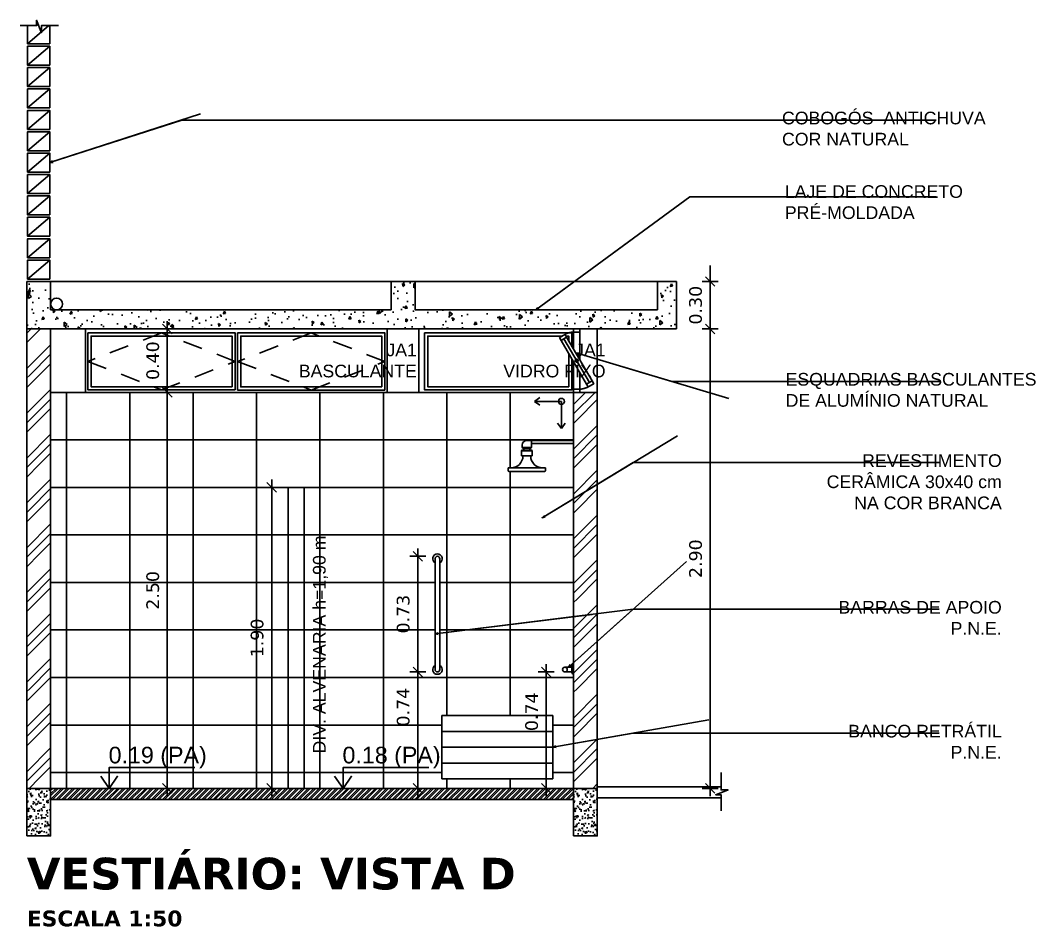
# Model space of a CAD drawing. Header units: inches. Extents: x -64 to 509, y -100 to 268.
# Drawn here: x 51.52 to 57.93, y 30.9 to 36.62 of the extents above; entities that cross this region are included whole.
import ezdxf
from ezdxf.enums import TextEntityAlignment as Align

# ---------------------------------------------------------------- set-up
doc = ezdxf.new("R2010")
doc.units = ezdxf.units.IN
doc.header["$MEASUREMENT"] = 0
doc.header["$PDMODE"] = 35
doc.linetypes.add('HIDDEN2', pattern=[0.1875, 0.125, -0.0625])
doc.linetypes.add('TRAÇO-2PTOS_P', pattern=[0.625, 0.25, -0.125, 0, -0.125, 0, -0.125])
for name, color, linetype in [('ARQ-ALV-PROJEÇÃO', 8, 'TRAÇO-2PTOS_P'), ('ARQ-ALV-VISTA1', 1, 'Continuous'), ('ARQ-ALV-VISTA2', 2, 'Continuous'), ('ARQ-CTA-1_050', 1, 'Continuous'), ('ARQ-CTA-1_200', 1, 'Continuous'), ('ARQ-ESQ-VISTA1', 2, 'Continuous'), ('ARQ-HTC', 9, 'Continuous'), ('ARQ-PIS-VISTA1', 1, 'Continuous'), ('ARQ-SMB-1_050', 1, 'Continuous'), ('ARQ_HIDRO', 4, 'Continuous'), ('ARQ_REBOCO', 4, 'Continuous'), ('COTA', 1, 'Continuous'), ('HACHURA', 1, 'Continuous'), ('Nivel', 2, 'Continuous'), ('VISTA1', 1, 'Continuous')]:
    doc.layers.add(name, color=color, linetype=linetype)
doc.layers.add('HAT', color=8, linetype='Continuous', lineweight=15)
doc.styles.add('ARIAL', font='arial.ttf')
doc.styles.add('FNDE Texto Cota 0050', font='verdana.ttf', dxfattribs={"height": 0.08})
doc.styles.add('ROMANS', font='arial.ttf')
doc.styles.get("Standard").update_dxf_attribs({"font": 'verdana.ttf'})
doc.dimstyles.new('COTA 50', dxfattribs={"dimtxt": 0.08, "dimasz": 0.02, "dimexe": 0.1, "dimexo": 0.2, "dimgap": 0.025, "dimtad": 1, "dimrnd": 0.01, "dimzin": 4, "dimdsep": 46, "dimtxsty": 'ROMANS', "dimblk": 'ARCHTICK', "dimcen": 0.2, "dimclrd": 1, "dimclrt": 1, "dimadec": 0, "dimazin": 0, "dimtfac": 1.777778, "dimtix": 1, "dimtmove": 2, "dimatfit": 3, "dimldrblk": 'ARCHTICK', "dimfxl": 0.25, "dimfxlon": 1, "dimtolj": 1, "dimtzin": 0, "dimarcsym": 0})
doc.dimstyles.new('FNDE 1-0050', dxfattribs={"dimscale": 5, "dimtxt": 0.08, "dimasz": 0.01, "dimexe": 0.15, "dimexo": 0.15, "dimgap": 0.01, "dimtad": 1, "dimzin": 1, "dimdsep": 46, "dimtxsty": 'FNDE Texto Cota 0050', "dimblk": 'tic', "dimcen": 0.015, "dimdle": 0.15, "dimse1": 1, "dimse2": 1, "dimclrd": 251, "dimclre": 251, "dimclrt": 256, "dimaunit": 1, "dimadec": 3, "dimazin": 0, "dimtfac": 1, "dimtix": 1, "dimtmove": 2, "dimatfit": 3, "dimldrblk": 'tic', "dimfxl": 0.15, "dimtvp": 1, "dimtolj": 1, "dimtzin": 0, "dimarcsym": 0})
pattern_1 = [(45, (0.3222, -0.4102), (0.2828427, -2e-17), [0.4]), (45, (0.3822, -0.4102), (0.2828427, -2e-17), [0.4]), (45, (0.4422, -0.4102), (0.2828427, -2e-17), [0.4])]

# ---------------------------------------------------------------- blocks, each defined once
blk = doc.blocks.new('tic')
at = {"color": 251}
for p, q in [((-1, 0), (1, 0)), ((0, -1), (0, 1))]:
    blk.add_line(p, q, dxfattribs=at)
blk.add_line((-0.6, -0.6), (0.6, 0.6))
blk = doc.blocks.new('*D542')
at = {"layer": 'ARQ-CTA-1_050', "color": 251, "lineweight": -2, "transparency": 16777216}
blk.add_line((53.1036, 33.6204), (53.1036, 31.8204), dxfattribs=at)
at = {"layer": 'DEFPOINTS', "color": 0, "transparency": 16777216}
for p in [(53.2712, 33.6704), (53.1036, 31.7704), (53.2712, 31.7704)]:
    blk.add_point(p, dxfattribs=at)
at = {"layer": 'ARQ-CTA-1_050', "color": 251, "lineweight": -2, "transparency": 16777216, "xscale": 0.05, "yscale": 0.05, "zscale": 0.05}
for p, rotation in [((53.1036, 33.6704), 90), ((53.1036, 31.7704), 270)]:
    blk.add_blockref('tic', p, dxfattribs=dict(at, rotation=rotation))
at = {"layer": 'ARQ-CTA-1_050', "transparency": 16777216, "insert": (53.0119, 32.7204), "char_height": 0.08, "attachment_point": 5, "rotation": 90, "style": 'FNDE Texto Cota 0050'}
blk.add_mtext('\\A1;1.90', dxfattribs=at)
blk = doc.blocks.new('*D545')
at = {"layer": 'ARQ-CTA-1_050', "color": 251, "lineweight": -2, "transparency": 16777216}
blk.add_line((52.445, 31.8204), (52.445, 34.2204), dxfattribs=at)
at = {"layer": 'DEFPOINTS', "color": 0, "transparency": 16777216}
for p in [(52.445, 34.2704), (52.6803, 34.2704), (52.6803, 31.7704)]:
    blk.add_point(p, dxfattribs=at)
at = {"layer": 'ARQ-CTA-1_050', "color": 251, "lineweight": -2, "transparency": 16777216, "xscale": 0.05, "yscale": 0.05, "zscale": 0.05}
for p, rotation in [((52.445, 34.2704), 90), ((52.445, 31.7704), 270)]:
    blk.add_blockref('tic', p, dxfattribs=dict(at, rotation=rotation))
at = {"layer": 'ARQ-CTA-1_050', "transparency": 16777216, "insert": (52.3533, 33.0204), "char_height": 0.08, "attachment_point": 5, "rotation": 90, "style": 'FNDE Texto Cota 0050'}
blk.add_mtext('\\A1;2.50', dxfattribs=at)
blk = doc.blocks.new('*D562')
at = {"layer": 'ARQ-CTA-1_050', "color": 251, "lineweight": -2, "transparency": 16777216}
blk.add_line((55.8711, 34.6204), (55.8711, 31.8204), dxfattribs=at)
at = {"layer": 'DEFPOINTS', "color": 0, "transparency": 16777216}
for p in [(55.5794, 34.6704), (55.0794, 31.7704), (55.8711, 31.7704)]:
    blk.add_point(p, dxfattribs=at)
at = {"layer": 'ARQ-CTA-1_050', "color": 251, "lineweight": -2, "transparency": 16777216, "xscale": 0.05, "yscale": 0.05, "zscale": 0.05}
for p, rotation in [((55.8711, 34.6704), 90), ((55.8711, 31.7704), 270)]:
    blk.add_blockref('tic', p, dxfattribs=dict(at, rotation=rotation))
at = {"layer": 'ARQ-CTA-1_050', "transparency": 16777216, "insert": (55.7794, 33.2204), "char_height": 0.08, "attachment_point": 5, "rotation": 90, "style": 'FNDE Texto Cota 0050'}
blk.add_mtext('\\A1;2.90', dxfattribs=at)
blk = doc.blocks.new('*D563')
at = {"layer": 'ARQ-CTA-1_050', "color": 251, "lineweight": -2, "transparency": 16777216}
for p, q in [((55.8711, 35.0204), (55.8711, 35.0704)), ((55.8711, 34.6704), (55.8711, 34.9704)), ((55.8711, 34.6204), (55.8711, 34.5704))]:
    blk.add_line(p, q, dxfattribs=at)
at = {"layer": 'DEFPOINTS', "color": 0, "transparency": 16777216}
for p in [(55.5794, 34.9704), (55.8711, 34.9704), (55.5794, 34.6704)]:
    blk.add_point(p, dxfattribs=at)
at = {"layer": 'ARQ-CTA-1_050', "color": 251, "lineweight": -2, "transparency": 16777216, "xscale": 0.05, "yscale": 0.05, "zscale": 0.05}
for p, rotation in [((55.8711, 34.9704), 270), ((55.8711, 34.6704), 90)]:
    blk.add_blockref('tic', p, dxfattribs=dict(at, rotation=rotation))
at = {"layer": 'ARQ-CTA-1_050', "transparency": 16777216, "insert": (55.7794, 34.8204), "char_height": 0.08, "attachment_point": 5, "rotation": 90, "style": 'FNDE Texto Cota 0050'}
blk.add_mtext('\\A1;0.30', dxfattribs=at)
blk = doc.blocks.new('*D564')
at = {"layer": 'ARQ-CTA-1_050', "color": 251, "lineweight": -2, "transparency": 16777216}
blk.add_line((52.445, 34.3204), (52.445, 34.6204), dxfattribs=at)
at = {"layer": 'DEFPOINTS', "color": 0, "transparency": 16777216}
for p in [(52.445, 34.6704), (53.6084, 34.6704), (52.6803, 34.2704)]:
    blk.add_point(p, dxfattribs=at)
at = {"layer": 'ARQ-CTA-1_050', "color": 251, "lineweight": -2, "transparency": 16777216, "xscale": 0.05, "yscale": 0.05, "zscale": 0.05}
for p, rotation in [((52.445, 34.6704), 90), ((52.445, 34.2704), 270)]:
    blk.add_blockref('tic', p, dxfattribs=dict(at, rotation=rotation))
at = {"layer": 'ARQ-CTA-1_050', "transparency": 16777216, "insert": (52.3533, 34.4704), "char_height": 0.08, "attachment_point": 5, "rotation": 90, "style": 'FNDE Texto Cota 0050'}
blk.add_mtext('\\A1;0.40', dxfattribs=at)
blk = doc.blocks.new('_ArchTick')
at = {"color": 0, "linetype": 'ByBlock', "const_width": 0.15}
blk.add_lwpolyline([(-0.5, -0.5), (0.5, 0.5)], dxfattribs=at)
blk = doc.blocks.new('*D715')
at = {"layer": 'ARQ-CTA-1_050', "color": 251, "lineweight": -2, "transparency": 16777216}
blk.add_line((54.0256, 32.4554), (54.0256, 31.8204), dxfattribs=at)
at = {"layer": 'DEFPOINTS', "color": 0, "transparency": 16777216}
for p in [(54.1497, 32.5054), (54.0256, 31.7704), (54.1497, 31.7704)]:
    blk.add_point(p, dxfattribs=at)
at = {"layer": 'ARQ-CTA-1_050', "color": 251, "lineweight": -2, "transparency": 16777216, "xscale": 0.05, "yscale": 0.05, "zscale": 0.05}
for p, rotation in [((54.0256, 32.5054), 90), ((54.0256, 31.7704), 270)]:
    blk.add_blockref('tic', p, dxfattribs=dict(at, rotation=rotation))
at = {"layer": 'ARQ-CTA-1_050', "transparency": 16777216, "insert": (53.934, 32.2832), "char_height": 0.08, "attachment_point": 5, "rotation": 90, "style": 'FNDE Texto Cota 0050'}
blk.add_mtext('\\A1;0.74', dxfattribs=at)
blk = doc.blocks.new('*D716')
at = {"layer": 'ARQ-CTA-1_050', "color": 251, "lineweight": -2, "transparency": 16777216}
blk.add_line((54.0256, 32.5554), (54.0256, 33.1853), dxfattribs=at)
at = {"layer": 'DEFPOINTS', "color": 0, "transparency": 16777216}
for p in [(54.0256, 33.2353), (54.1515, 33.2353), (54.1497, 32.5054)]:
    blk.add_point(p, dxfattribs=at)
at = {"layer": 'ARQ-CTA-1_050', "color": 251, "lineweight": -2, "transparency": 16777216, "xscale": 0.05, "yscale": 0.05, "zscale": 0.05}
for p, rotation in [((54.0256, 33.2353), 90), ((54.0256, 32.5054), 270)]:
    blk.add_blockref('tic', p, dxfattribs=dict(at, rotation=rotation))
at = {"layer": 'ARQ-CTA-1_050', "transparency": 16777216, "insert": (53.934, 32.8703), "char_height": 0.08, "attachment_point": 5, "rotation": 90, "style": 'FNDE Texto Cota 0050'}
blk.add_mtext('\\A1;0.73', dxfattribs=at)
blk = doc.blocks.new('*D717')
at = {"layer": 'ARQ-CTA-1_050', "color": 251, "lineweight": -2, "transparency": 16777216}
blk.add_line((54.8365, 32.4556), (54.8365, 31.8204), dxfattribs=at)
at = {"layer": 'DEFPOINTS', "color": 0, "transparency": 16777216}
for p in [(54.8365, 32.5056), (54.8285, 31.7704), (54.8365, 31.7704)]:
    blk.add_point(p, dxfattribs=at)
at = {"layer": 'ARQ-CTA-1_050', "color": 251, "lineweight": -2, "transparency": 16777216, "xscale": 0.05, "yscale": 0.05, "zscale": 0.05}
for p, rotation in [((54.8365, 32.5056), 90), ((54.8365, 31.7704), 270)]:
    blk.add_blockref('tic', p, dxfattribs=dict(at, rotation=rotation))
at = {"layer": 'ARQ-CTA-1_050', "transparency": 16777216, "insert": (54.7448, 32.2543), "char_height": 0.08, "attachment_point": 5, "rotation": 90, "style": 'FNDE Texto Cota 0050'}
blk.add_mtext('\\A1;0.74', dxfattribs=at)

msp = doc.modelspace()

# ---------------------------------------------------------------- hatches: boundary and pattern name
at = {"layer": 'ARQ-HTC'}
h = msp.add_hatch(dxfattribs=at)
h.set_pattern_fill('STEEL', color=256, scale=0.2)
h.set_pattern_definition([(45, (12.772268, 2e-14), (-0.01767767, 0.01767767), []), (45, (12.772268, 0.0125), (-0.01767767, 0.01767767), [])])
h.paths.add_polyline_path([(55.0084, 31.7704), (51.7084, 31.7704), (51.7084, 31.7004), (55.0084, 31.7004)])
at = {"layer": 'COTA'}
h = msp.add_hatch(dxfattribs=at)
h.set_pattern_fill('AR-CONC', color=256, scale=0.025, angle=45, style=0)
h.set_pattern_definition([(95, (-29.65685, -4.40286), (0.137888, 0.11570177), [0.01875, -0.20625]), (40, (-29.65685, -4.40286), (-0.15749804, 0.10844204), [0.015, -0.165]), (145.45144, (-29.64536, -4.39322), (-0.01961004, 0.2241438), [0.01593505, -0.17528553]), (91.1842, (-29.6922, -4.3675), (0.21792335, 0.15940344), [0.028125, -0.309375]), (141.63564, (-29.67404, -4.35422), (-0.006975, 0.3374279), [0.0239026, -0.26292844]), (36.18416, (-29.6922, -4.3675), (-0.006975, 0.3374279), [0.0225, -0.2475]), (66, (-29.66569, -4.35867), (0.1766929, 0.03434562), [0.01875, -0.20625]), (11, (-29.66569, -4.35867), (-0.08517715, 0.1712021), [0.015, -0.165]), (116.45144, (-29.65096, -4.3558), (0.09151574, 0.20554773), [0.01593505, -0.17528553]), (82.5, (-29.65685, -4.40286), (-0.056698296, 0.060997454), [0, -0.163, 0, -0.1675, 0, -0.165625]), (52.5, (-29.65685, -4.40286), (-0.023218236, 0.11622736), [0, -0.0955, 0, -0.15925, 0, -0.063125]), (12.5, (-29.69627, -4.442284), (0.09835454, 0.09038019), [0, -0.0625, 0, -0.195, 0, -0.25875]), (2.5, (-29.71395, -4.45996), (0.0853975, 0.12078995), [0, -0.08125, 0, -0.1295, 0, -0.18375])])
h.paths.add_polyline_path([(55.5384, 34.9704), (55.5384, 34.7904), (54.0084, 34.7904), (54.0084, 34.9704), (53.8584, 34.9704), (53.8584, 34.7904), (51.7084, 34.7904), (51.7084, 34.9636), (51.5584, 34.9704), (51.5584, 34.6704), (55.6584, 34.6704), (55.6584, 34.9704)])
h = msp.add_hatch(dxfattribs=at)
h.set_pattern_fill('AR-CONC', color=256, scale=0.01, angle=45, style=0)
h.set_pattern_definition([(95, (22.48312, -5e-13), (0.0551552, 0.04628071), [0.0075, -0.0825]), (40, (22.48312, -5e-13), (-0.06299922, 0.04337681), [0.006, -0.066]), (145.45144, (22.487715, 0.00386), (-0.00784402, 0.08965752), [0.00637402, -0.07011421]), (91.1842, (22.46898, 0.01414), (0.08716934, 0.06376138), [0.01125, -0.12375]), (141.63564, (22.47624, 0.01946), (-0.00279, 0.13497117), [0.00956103, -0.10517138]), (36.18416, (22.46898, 0.01414), (-0.00279, 0.13497117), [0.009, -0.099]), (66, (22.47958, 0.01768), (0.07067716, 0.01373825), [0.0075, -0.0825]), (11, (22.47958, 0.01768), (-0.03407086, 0.06848084), [0.006, -0.066]), (116.45144, (22.48547, 0.01882), (0.0366063, 0.08221909), [0.00637402, -0.07011421]), (82.5, (22.483118, -5e-13), (-0.022679319, 0.024398982), [0, -0.0652, 0, -0.067, 0, -0.06625]), (52.5, (22.48312, -5e-13), (-0.009287294, 0.046490945), [0, -0.0382, 0, -0.0637, 0, -0.02525]), (12.5, (22.46735, -0.015768), (0.039341817, 0.036152076), [0, -0.025, 0, -0.078, 0, -0.1035]), (2.5, (22.46028, -0.02284), (0.034159, 0.04831598), [0, -0.0325, 0, -0.0518, 0, -0.0735])])
h.paths.add_polyline_path([(51.7084, 31.7704), (51.5584, 31.7704), (51.5584, 31.4704), (51.7084, 31.4704)])
h = msp.add_hatch(dxfattribs=at)
h.set_pattern_fill('AR-CONC', color=256, scale=0.01, angle=45, style=0)
h.set_pattern_definition([(95, (25.93312, 0), (0.0551552, 0.04628071), [0.0075, -0.0825]), (40, (25.93312, 0), (-0.06299922, 0.04337681), [0.006, -0.066]), (145.45144, (25.937715, 0.00386), (-0.00784402, 0.08965752), [0.00637402, -0.07011421]), (91.1842, (25.91898, 0.01414), (0.08716934, 0.06376138), [0.01125, -0.12375]), (141.63564, (25.92624, 0.01946), (-0.00279, 0.13497117), [0.00956103, -0.10517138]), (36.18416, (25.91898, 0.01414), (-0.00279, 0.13497117), [0.009, -0.099]), (66, (25.92958, 0.01768), (0.07067716, 0.01373825), [0.0075, -0.0825]), (11, (25.92958, 0.01768), (-0.03407086, 0.06848084), [0.006, -0.066]), (116.45144, (25.93547, 0.01882), (0.0366063, 0.08221909), [0.00637402, -0.07011421]), (82.5, (25.933118, 0), (-0.022679319, 0.024398982), [0, -0.0652, 0, -0.067, 0, -0.06625]), (52.5, (25.93312, 0), (-0.009287294, 0.046490945), [0, -0.0382, 0, -0.0637, 0, -0.02525]), (12.5, (25.91735, -0.015768), (0.039341817, 0.036152076), [0, -0.025, 0, -0.078, 0, -0.1035]), (2.5, (25.91028, -0.02284), (0.034159, 0.04831598), [0, -0.0325, 0, -0.0518, 0, -0.0735])])
h.paths.add_polyline_path([(55.1584, 31.7704), (55.0084, 31.7704), (55.0084, 31.4704), (55.1584, 31.4704)])
at = {"layer": 'HAT'}
h = msp.add_hatch(dxfattribs=at)
h.set_pattern_fill('GOST_GROUND', color=256, scale=0.02, style=0)
h.set_pattern_definition(pattern_1)
h.paths.add_polyline_path([(51.7084, 34.6704), (51.5584, 34.6704), (51.5584, 31.7704), (51.7084, 31.7704)])
h = msp.add_hatch(dxfattribs=at)
h.set_pattern_fill('GOST_GROUND', color=256, scale=0.02, style=0)
h.set_pattern_definition(pattern_1)
h.paths.add_polyline_path([(55.1584, 34.2704), (55.0084, 34.2704), (55.0084, 31.7704), (55.1584, 31.7704)])

# ---------------------------------------------------------------- linework, layer by layer
at = {"layer": 'ARQ-ALV-PROJEÇÃO', "linetype": 'HIDDEN2'}
for points in [[(52.8734, 34.4654), (52.4084, 34.6454), (51.9434, 34.4654), (52.4084, 34.2854)], [(53.8184, 34.465), (53.3534, 34.645), (52.8884, 34.465), (53.3534, 34.285)]]:
    msp.add_lwpolyline(points, close=True, dxfattribs=at)
msp.add_circle((55.0284, 34.4704), 0.00915, dxfattribs=at)
for centre, radius, start, end in [((55.0088, 34.5429), 0.1075, 90.2285, 119.98481), ((55.0412, 34.4228), 0.1326, 273.09592, 297.11739)]:
    msp.add_arc(centre, radius, start, end, dxfattribs=at)
at = {"layer": 'ARQ-ALV-VISTA1'}
for p, q in [((53.8584, 34.9704), (51.7084, 34.9704)), ((54.0084, 34.9704), (55.5384, 34.9704))]:
    msp.add_line(p, q, dxfattribs=at)
msp.add_circle((51.7459, 34.8279), 0.0375, dxfattribs=at)
at = {"layer": 'ARQ-ALV-VISTA2', "color": 3}
for p, q in [((51.6971, 36.585), (51.5634, 36.4704)), ((51.7034, 36.4554), (51.5634, 36.3354)), ((51.7034, 36.3204), (51.5634, 36.2004)), ((51.7034, 36.1854), (51.5634, 36.0654)), ((51.7034, 36.0504), (51.5634, 35.9304)), ((51.7034, 35.9154), (51.5634, 35.7954)), ((51.7034, 35.7804), (51.5634, 35.6604)), ((51.7034, 35.6454), (51.5634, 35.5254)), ((51.7034, 35.5104), (51.5634, 35.3904)), ((51.7034, 35.3754), (51.5634, 35.2554)), ((51.7034, 35.2404), (51.5634, 35.1204)), ((51.7034, 35.1054), (51.5634, 34.9854))]:
    msp.add_line(p, q, dxfattribs=at)
at = {"layer": 'ARQ-ALV-VISTA2'}
msp.add_line((54.9479, 34.6086), (55.1089, 34.3321), dxfattribs=at)
for points in [[(51.7034, 36.585), (51.7034, 36.4704), (51.5634, 36.4704), (51.5634, 36.585)], [(51.6194, 36.5904), (51.6305, 36.5904)]]:
    msp.add_lwpolyline(points, dxfattribs=at)
for points in [[(51.7034, 36.3354), (51.5634, 36.3354), (51.5634, 36.4554), (51.7034, 36.4554)], [(51.7034, 36.2004), (51.5634, 36.2004), (51.5634, 36.3204), (51.7034, 36.3204)], [(51.7034, 36.0654), (51.5634, 36.0654), (51.5634, 36.1854), (51.7034, 36.1854)], [(51.7034, 35.9304), (51.5634, 35.9304), (51.5634, 36.0504), (51.7034, 36.0504)], [(51.7034, 35.7954), (51.5634, 35.7954), (51.5634, 35.9154), (51.7034, 35.9154)], [(51.7034, 35.6604), (51.5634, 35.6604), (51.5634, 35.7804), (51.7034, 35.7804)], [(51.7034, 35.5254), (51.5634, 35.5254), (51.5634, 35.6454), (51.7034, 35.6454)], [(51.7034, 35.3904), (51.5634, 35.3904), (51.5634, 35.5104), (51.7034, 35.5104)], [(51.7034, 35.2554), (51.5634, 35.2554), (51.5634, 35.3754), (51.7034, 35.3754)], [(51.7034, 35.1204), (51.5634, 35.1204), (51.5634, 35.2404), (51.7034, 35.2404)], [(51.7034, 34.9854), (51.5634, 34.9854), (51.5634, 35.1054), (51.7034, 35.1054)], [(54.9651, 34.6187), (54.9306, 34.5986), (54.9205, 34.6159), (54.9551, 34.636)], [(55.0484, 34.6504), (55.0084, 34.6504), (55.0084, 34.6704), (55.0484, 34.6704)], [(55.0484, 34.2704), (55.0084, 34.2704), (55.0084, 34.2904), (55.0484, 34.2904)], [(55.1262, 34.3422), (55.0916, 34.322), (55.1017, 34.3048), (55.1362, 34.3249)]]:
    msp.add_lwpolyline(points, close=True, dxfattribs=at)
at = {"layer": 'ARQ-CTA-1_050'}
for p, q in [((51.9284, 34.6704), (51.9284, 34.2704)), ((53.8334, 34.6704), (53.8334, 34.2704)), ((54.0334, 34.6704), (54.0334, 34.2704))]:
    msp.add_line(p, q, dxfattribs=at)
for points in [[(51.5171, 36.585), (51.6194, 36.585), (51.6194, 36.6187), (51.65, 36.5403), (51.65, 36.585), (51.759, 36.585)], [(55.9397, 31.6283), (55.9397, 31.7306), (55.906, 31.7306), (55.9844, 31.7612), (55.9397, 31.7612), (55.9397, 31.8702)]]:
    msp.add_lwpolyline(points, dxfattribs=at)
at = {"layer": 'ARQ-CTA-1_050', "color": 3}
for points in [[(54.7615, 34.2135), (54.7952, 34.238)], [(54.9322, 34.2135), (54.7615, 34.2135)], [(54.7615, 34.2135), (54.7952, 34.1889)], [(54.9322, 34.2135), (54.9322, 34.0428)], [(54.9322, 34.2135), (54.9322, 34.0428)], [(54.9322, 34.0428), (54.9076, 34.0765)], [(54.9322, 34.0428), (54.9568, 34.0765)]]:
    msp.add_lwpolyline(points, dxfattribs=at)
msp.add_circle((54.9322, 34.2135), 0.0186, dxfattribs=at)
at = {"layer": 'ARQ-CTA-1_200'}
for p, q in [((54.9651, 34.6187), (55.1262, 34.3422)), ((55.0084, 34.6504), (55.0084, 34.5445)), ((55.0484, 34.6504), (55.0484, 34.4758)), ((55.1584, 34.2704), (55.1584, 34.6704)), ((54.9306, 34.5986), (55.0916, 34.322)), ((55.0084, 34.465), (55.0084, 34.2904)), ((55.0484, 34.3963), (55.0484, 34.2904))]:
    msp.add_line(p, q, dxfattribs=at)
at = {"layer": 'ARQ-ESQ-VISTA1'}
msp.add_line((55.0084, 34.2704), (51.7084, 34.2704), dxfattribs=at)
at = {"layer": 'ARQ-PIS-VISTA1', "color": 252}
for p, q in [((51.8084, 31.7704), (51.8084, 34.2704)), ((52.2084, 31.7704), (52.2084, 34.2704)), ((52.6084, 31.7704), (52.6084, 34.2704)), ((53.0084, 31.7704), (53.0084, 34.2704)), ((53.4084, 31.7704), (53.4084, 34.2704)), ((53.8084, 31.7704), (53.8084, 34.2704)), ((54.2084, 32.2304), (54.2084, 34.2704)), ((54.6084, 33.794), (54.6084, 34.2704)), ((51.7084, 33.9704), (55.0084, 33.9704)), ((54.6084, 32.2304), (54.6084, 33.7704)), ((53.2084, 33.6704), (51.7084, 33.6704)), ((53.3084, 33.6704), (55.0084, 33.6704)), ((51.7084, 33.3704), (55.0084, 33.3704)), ((51.7084, 33.0704), (54.1347, 33.0704)), ((54.1647, 33.0704), (55.0084, 33.0704)), ((51.7084, 32.7704), (54.1347, 32.7704)), ((54.1647, 32.7704), (55.0084, 32.7704)), ((51.7084, 32.4704), (55.0084, 32.4704)), ((51.7084, 32.1704), (54.1784, 32.1704)), ((54.8784, 32.1704), (55.0084, 32.1704)), ((51.7084, 31.8704), (54.1784, 31.8704)), ((54.8784, 31.8704), (55.0084, 31.8704)), ((54.2084, 31.7704), (54.2084, 31.8304)), ((54.6084, 31.7704), (54.6084, 31.8304))]:
    msp.add_line(p, q, dxfattribs=at)
at = {"layer": 'ARQ_HIDRO', "color": 2}
for p, q in [((54.7145, 33.9672), (55.0084, 33.9672)), ((54.7435, 33.9672), (54.7435, 33.9229)), ((54.6845, 33.9229), (54.6845, 33.9372)), ((54.7435, 33.9229), (54.6845, 33.9229)), ((54.6845, 33.9057), (54.7435, 33.9057)), ((54.7386, 33.918), (54.6894, 33.918)), ((54.6943, 33.918), (54.6943, 33.9057)), ((54.7337, 33.918), (54.7337, 33.9057)), ((54.7435, 33.9472), (55.0084, 33.9472)), ((54.6795, 33.9008), (54.7484, 33.9008)), ((54.6795, 33.8737), (54.6795, 33.9008)), ((54.7435, 33.8688), (54.6845, 33.8688)), ((54.7484, 33.9008), (54.7484, 33.8737)), ((54.5967, 33.7753), (54.5967, 33.794)), ((54.5967, 33.794), (54.6146, 33.794)), ((54.6146, 33.794), (54.8134, 33.794)), ((54.8134, 33.794), (54.8313, 33.794)), ((54.8313, 33.794), (54.8313, 33.7753)), ((54.8263, 33.7704), (54.6017, 33.7704)), ((54.8784, 32.2304), (54.1784, 32.2304)), ((54.1784, 31.8304), (54.1784, 32.2304)), ((54.8784, 32.2304), (54.8784, 31.8304)), ((54.8784, 32.1304), (54.1784, 32.1304)), ((54.8784, 32.0304), (54.1784, 32.0304)), ((54.8784, 31.9304), (54.1784, 31.9304)), ((54.8784, 31.8304), (54.1784, 31.8304))]:
    msp.add_line(p, q, dxfattribs=at)
at = {"layer": 'ARQ_HIDRO', "color": 2, "ltscale": 0.4}
for p, q in [((54.9984, 32.5356), (54.9544, 32.5356)), ((54.9984, 32.5056), (54.9544, 32.5056))]:
    msp.add_line(p, q, dxfattribs=at)
at = {"layer": 'ARQ_HIDRO', "color": 2}
msp.add_lwpolyline([(54.1347, 32.9704), (54.1347, 32.5204, 1), (54.1647, 32.5204), (54.1647, 33.2204, 1), (54.1347, 33.2204), (54.1347, 32.9704)], format="xyb", dxfattribs=at)
at = {"layer": 'ARQ_HIDRO', "color": 2, "ltscale": 0.4}
msp.add_lwpolyline([(55.0084, 32.5506, 0.414214), (54.9984, 32.5406), (54.9984, 32.5006, 0.414214), (55.0084, 32.4906), (55.0084, 32.5506)], format="xyb", dxfattribs=at)
at = {"layer": 'ARQ_HIDRO', "color": 2}
for centre, radius, start, end in [((54.7145, 33.9372), 0.03, 90, 180), ((54.6845, 33.9008), 0.00492, 90, 180), ((54.6894, 33.9229), 0.00492, 180, 270), ((54.7386, 33.9229), 0.00492, 270, 0), ((54.7435, 33.9008), 0.00492, 360, 90), ((54.6146, 33.8688), 0.0748, 270, 0), ((54.6845, 33.8737), 0.00492, 180, 270), ((54.8134, 33.8688), 0.0748, 180, 270), ((54.7435, 33.8737), 0.00492, 270, 0), ((54.6017, 33.7753), 0.00492, 180, 270), ((54.8263, 33.7753), 0.00492, 270, 360), ((54.1497, 33.2204), 0.03, 300, 240), ((54.1497, 32.5204), 0.03, 120, 60), ((54.9544, 32.5206), 0.015, 270.03489, 270)]:
    msp.add_arc(centre, radius, start, end, dxfattribs=at)
at = {"layer": 'ARQ_REBOCO', "ltscale": 10}
for p, q in [((51.5584, 34.9704), (51.5584, 31.7704)), ((51.7084, 34.9704), (51.5584, 34.9704)), ((51.7084, 34.9704), (51.7084, 34.7904)), ((51.7084, 34.9704), (51.7084, 34.7904)), ((51.7084, 34.9704), (51.7084, 34.7904)), ((51.7084, 34.7904), (51.7084, 34.9704)), ((51.7084, 31.7704), (51.7084, 34.6704)), ((51.7084, 34.6704), (51.7084, 31.7704)), ((55.0084, 31.7704), (55.0084, 34.2704)), ((55.1584, 34.2704), (55.0084, 34.2704)), ((55.1584, 34.2704), (55.1584, 31.7704))]:
    msp.add_line(p, q, dxfattribs=at)
at = {"layer": 'ARQ_REBOCO'}
for p, q in [((53.8584, 34.9704), (54.0084, 34.9704)), ((53.8584, 34.9704), (53.8584, 34.7904)), ((54.0084, 34.9704), (54.0084, 34.7904)), ((55.5384, 34.9704), (55.5384, 34.7904)), ((55.6584, 34.9704), (55.5384, 34.9704)), ((55.6584, 34.9704), (55.6584, 34.6704)), ((53.8584, 34.7904), (51.7084, 34.7904)), ((55.5384, 34.7904), (54.0084, 34.7904)), ((55.6584, 34.6704), (51.5584, 34.6704)), ((55.1234, 34.6704), (55.0434, 34.6704)), ((51.7084, 31.7704), (55.0084, 31.7704)), ((55.1584, 31.7804), (55.9397, 31.7804)), ((51.7084, 31.7004), (55.0084, 31.7004)), ((55.1584, 31.7104), (55.9397, 31.7104))]:
    msp.add_line(p, q, dxfattribs=at)
at = {"layer": 'ARQ_REBOCO', "color": 3}
for p, q in [((53.2084, 33.6704), (53.2084, 31.7704)), ((53.2084, 33.6704), (53.3084, 33.6704)), ((53.3084, 33.6704), (53.3084, 31.7704))]:
    msp.add_line(p, q, dxfattribs=at)
at = {"layer": 'ARQ_REBOCO', "ltscale": 10}
for points in [[(51.5584, 31.4704), (51.7084, 31.4704), (51.7084, 31.7704), (51.5584, 31.7704)], [(55.0084, 31.4704), (55.1584, 31.4704), (55.1584, 31.7704), (55.0084, 31.7704)]]:
    msp.add_lwpolyline(points, close=True, dxfattribs=at)
at = {"layer": 'Nivel'}
for points in [[(52.6189, 31.9018), (52.0779, 31.9018), (52.0779, 31.7704), (52.1314, 31.8474), (52.0779, 31.7704), (52.0245, 31.8474)], [(54.095, 31.9018), (53.5541, 31.9018), (53.5541, 31.7704), (53.6075, 31.8474), (53.5541, 31.7704), (53.5006, 31.8474)]]:
    msp.add_lwpolyline(points, dxfattribs=at)
at = {"layer": 'VISTA1'}
for points in [[(52.8734, 34.2854), (51.9434, 34.2854), (51.9434, 34.6454), (52.8734, 34.6454)], [(52.8534, 34.3054), (51.9634, 34.3054), (51.9634, 34.6254), (52.8534, 34.6254)], [(53.8184, 34.285), (52.8884, 34.285), (52.8884, 34.645), (53.8184, 34.645)], [(53.7984, 34.305), (52.9084, 34.305), (52.9084, 34.625), (53.7984, 34.625)]]:
    msp.add_lwpolyline(points, close=True, dxfattribs=at)
for points in [[(54.9984, 34.4821), (54.9984, 34.2854), (54.0684, 34.2854), (54.0684, 34.6454), (54.9984, 34.6454), (54.9984, 34.5616)], [(54.9784, 34.5165), (54.9784, 34.3054), (54.0884, 34.3054), (54.0884, 34.6254), (54.9368, 34.6254)], [(54.9612, 34.6254), (54.9784, 34.6254), (54.9784, 34.596)]]:
    msp.add_lwpolyline(points, dxfattribs=at)

# ---------------------------------------------------------------- texts
at = {"layer": 'COTA', "char_height": 0.08, "style": 'ROMANS'}
for s, insert, width, attachment_point in [('COBOGÓS  ANTICHUVA\\PCOR NATURAL ', (56.3246, 36.042), 1.731598, 1), ('LAJE DE CONCRETO PRÉ-MOLDADA', (56.3425, 35.5779), 1.182391, 1), ('JA1\\PBASCULANTE', (54.02, 34.5783), 1.365309, 3), ('JA1\\PVIDRO FIXO', (55.2111, 34.5783), 1.365309, 3), ('ESQUADRIAS BASCULANTES  \\PDE ALUMÍNIO NATURAL  ', (56.3474, 34.3928), 1.731598, 1), ('REVESTIMENTO \\PCERÂMICA 30x40 cm \\PNA COR BRANCA ', (57.7116, 33.8794), 1.365309, 3), ('BARRAS DE APOIO\\PP.N.E.', (57.7116, 32.9536), 1.365309, 3), ('BANCO RETRÁTIL\\PP.N.E.', (57.7116, 32.1718), 1.365309, 3)]:
    msp.add_mtext(s, dxfattribs=dict(at, insert=insert, width=width, attachment_point=attachment_point))
at = {"layer": 'COTA', "insert": (53.3641, 31.9909), "char_height": 0.08, "width": 1.365309, "attachment_point": 1, "rotation": 90, "style": 'ROMANS'}
msp.add_mtext('DIV. ALVENARIA h=1,90 m ', dxfattribs=at)
at = {"layer": 'HACHURA', "insert": (51.5584, 31.3328), "char_height": 0.2, "attachment_point": 1}
msp.add_mtext('{\\fVerdana|b1|i0|c0|p34;VESTIÁRIO: VISTA D\\P\\H0.5x;ESCALA 1:50}', dxfattribs=at)
at = {"layer": 'Nivel', "style": 'ARIAL'}
for s, p in [('0.19 (PA) ', (52.4046, 31.9283)), ('0.18 (PA) ', (53.8807, 31.9283))]:
    msp.add_text(s, height=0.105, dxfattribs=at).set_placement(p, align=Align.CENTER)

# ---------------------------------------------------------------- dimensions: what is measured, and where the dimension line sits
at = {"layer": 'ARQ-CTA-1_050'}
for base, p1, p2, picture, middle in [((55.8711, 34.9704), (55.5794, 34.6704), (55.5794, 34.9704), '*D563', (55.7794, 34.8204)), ((52.445, 34.6704), (52.6803, 34.2704), (53.6084, 34.6704), '*D564', (52.3533, 34.4704)), ((55.8711, 31.7704), (55.5794, 34.6704), (55.0794, 31.7704), '*D562', (55.7794, 33.2204)), ((52.445, 34.2704), (52.6803, 31.7704), (52.6803, 34.2704), '*D545', (52.3533, 33.0204)), ((53.1036, 31.7704), (53.2712, 33.6704), (53.2712, 31.7704), '*D542', (53.0119, 32.7204)), ((54.0256, 33.2353), (54.1497, 32.5054), (54.1515, 33.2353), '*D716', (53.934, 32.8703))]:
    dim = msp.add_linear_dim(base=base, p1=p1, p2=p2, angle=90, dimstyle='FNDE 1-0050', dxfattribs=at)
    dim.commit()
    dim.dimension.update_dxf_attribs({"geometry": picture, "text_midpoint": middle})
for base, p1, p2, picture, middle in [((54.0256193733, 31.7703664883), (54.1496849424, 32.5053664883), (54.1496849424, 31.7703664883), '*D715', (53.9339806896, 32.2831704212)), ((54.8365, 31.7704), (54.8365, 32.5056), (54.8285, 31.7704), '*D717', (54.7448, 32.2543))]:
    dim = msp.add_linear_dim(base=base, p1=p1, p2=p2, angle=90, dimstyle='FNDE 1-0050', dxfattribs=at)
    dim.commit()
    dim.dimension.update_dxf_attribs({"geometry": picture, "text_midpoint": middle, "dimtype": 160})

# ---------------------------------------------------------------- leaders
at = {"layer": 'ARQ-SMB-1_050', "annotation_type": 0, "has_hookline": 1, "hookline_direction": 1, "horizontal_direction": (-1, 0, 0)}
for points in [[(51.7034, 35.7204), (52.5364, 35.9892), (56.2727, 35.9892)], [(54.7714, 34.7904), (55.7428, 35.5041), (56.2727, 35.5041)], [(55.0315, 34.5179), (55.629, 34.339), (56.2944, 34.339)]]:
    msp.add_leader(points, dimstyle='COTA 50', override={"dimldrblk": 'Open30'}, dxfattribs=at)
at = {"layer": 'COTA', "annotation_type": 0, "has_hookline": 1, "hookline_direction": 1, "horizontal_direction": (-1, 0, 0)}
for points in [[(54.8104, 33.4783), (55.3851, 33.8266), (56.2924, 33.8266)], [(54.9764, 32.5356), (55.3851, 32.9008), (56.2924, 32.9008)], [(54.1347, 32.7454), (55.3851, 32.9008), (56.2924, 32.9008)], [(54.8784, 32.0304), (55.3851, 32.119), (56.2924, 32.119)]]:
    msp.add_leader(points, dimstyle='COTA 50', override={"dimldrblk": 'Open30'}, dxfattribs=at)

doc.saveas('drawing.dxf')
